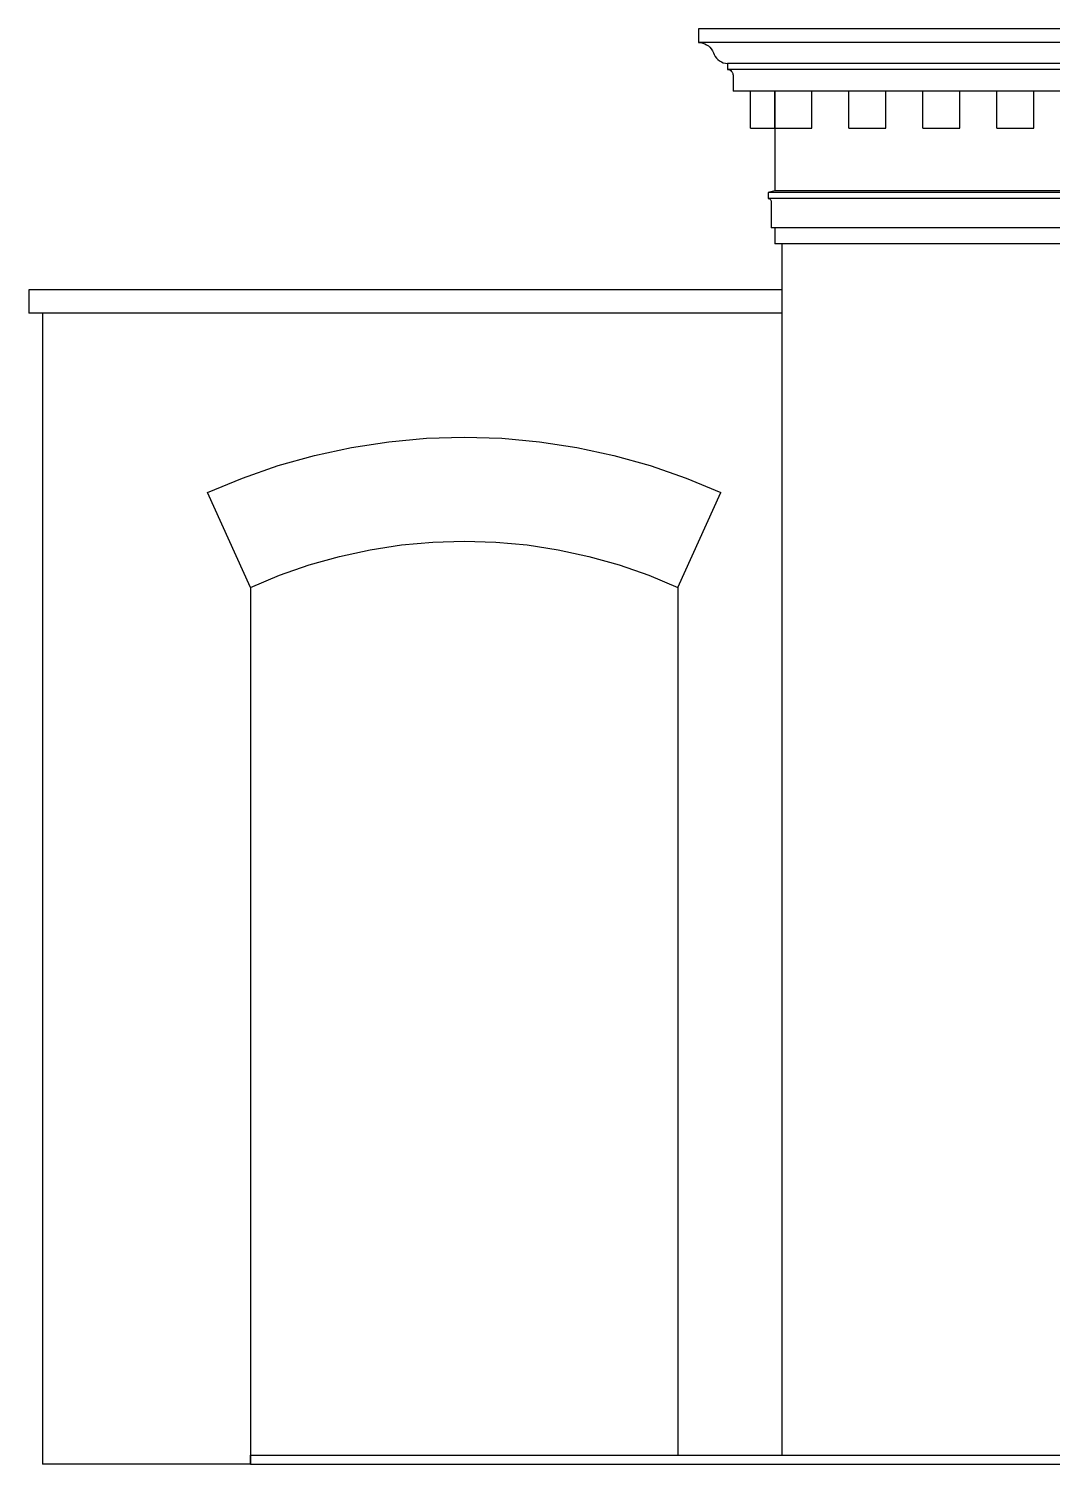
# Model space of a CAD drawing. Header units: millimetres. Extents: x -11840 to 12480, y -4119 to 5972.
# Drawn here: x -11840 to -9625, y -2919 to 186 of the extents above; entities that cross this region are included whole.
import ezdxf

# ---------------------------------------------------------------- set-up
doc = ezdxf.new("R2010")
doc.units = ezdxf.units.MM

msp = doc.modelspace()

# ---------------------------------------------------------------- linework, layer by layer
at = {"color": 250, "true_color": 0x333333}
for p, q in [((-10390.3, 185.7), (-10390.3, 155.9)), ((-4859.7, 185.7), (-10390.3, 185.7)), ((-10390.3, 185.7), (-10390.3, 155.9)), ((-4859.7, 185.7), (-10390.3, 185.7)), ((-10385.7, 155.6), (-10381.2, 154.7)), ((-10385.7, 155.6), (-10381.2, 154.7)), ((-10381.2, 154.7), (-10376.8, 153.2)), ((-10381.2, 154.7), (-10376.8, 153.2)), ((-10376.8, 153.2), (-10372.7, 151.1)), ((-10376.8, 153.2), (-10372.7, 151.1)), ((-10372.7, 151.1), (-10368.9, 148.5)), ((-10372.7, 151.1), (-10368.9, 148.5)), ((-10368.9, 148.5), (-10365.5, 145.5)), ((-10368.9, 148.5), (-10365.5, 145.5)), ((-10365.5, 145.5), (-10362.6, 142)), ((-10365.5, 145.5), (-10362.6, 142)), ((-10362.6, 142), (-10360.1, 138.1)), ((-10362.6, 142), (-10360.1, 138.1)), ((-10360.1, 138.1), (-10358.1, 133.9)), ((-10360.1, 138.1), (-10358.1, 133.9)), ((-10358.1, 133.9), (-10356.5, 129.7)), ((-10358.1, 133.9), (-10356.5, 129.7)), ((-10356.5, 129.7), (-10354.3, 125.7)), ((-10356.5, 129.7), (-10354.3, 125.7)), ((-10354.3, 125.7), (-10351.5, 122.1)), ((-10354.3, 125.7), (-10351.5, 122.1)), ((-10351.5, 122.1), (-10348.3, 118.8)), ((-10351.5, 122.1), (-10348.3, 118.8)), ((-10348.3, 118.8), (-10344.7, 116.1)), ((-10348.3, 118.8), (-10344.7, 116.1)), ((-10344.7, 116.1), (-10340.8, 113.9)), ((-10344.7, 116.1), (-10340.8, 113.9)), ((-10340.8, 113.9), (-10336.5, 112.2)), ((-10340.8, 113.9), (-10336.5, 112.2)), ((-10336.5, 112.2), (-10332.1, 111.2)), ((-10336.5, 112.2), (-10332.1, 111.2)), ((-10327.6, 110.7), (-10327.6, 97.8)), ((-10327.6, 110.7), (-10327.6, 97.8)), ((-10325.1, 97.4), (-10322.7, 96.5)), ((-10325.1, 97.4), (-10322.7, 96.5)), ((-10322.7, 96.5), (-10320.5, 95.2)), ((-10322.7, 96.5), (-10320.5, 95.2)), ((-10320.5, 95.2), (-10318.7, 93.5)), ((-10320.5, 95.2), (-10318.7, 93.5)), ((-10318.7, 93.5), (-10317.2, 91.4)), ((-10318.7, 93.5), (-10317.2, 91.4)), ((-10317.2, 91.4), (-10316.1, 89.1)), ((-10317.2, 91.4), (-10316.1, 89.1)), ((-10316.1, 89.1), (-10315.6, 86.6)), ((-10316.1, 89.1), (-10315.6, 86.6)), ((-10315.6, 86.6), (-10315.5, 85.7)), ((-10315.6, 86.6), (-10315.5, 85.7)), ((-10315.5, 85.7), (-10315.5, 50.6)), ((-10315.5, 85.7), (-10315.5, 50.6)), ((-4859.7, 50.6), (-10315.5, 50.6)), ((-4859.7, 50.6), (-10315.5, 50.6)), ((-10225.2, 50.6), (-10225.2, -164.7)), ((-10225.2, 50.6), (-10225.2, -164.7)), ((-10225.2, -164.7), (-10239.2, -168.5)), ((-10225.2, -164.7), (-10239.2, -168.5)), ((-10239.2, -168.5), (-10239.2, -181.5)), ((-10239.2, -168.5), (-10239.2, -181.5)), ((-10238, -181.6), (-10236.9, -181.9)), ((-10238, -181.6), (-10236.9, -181.9)), ((-10236.9, -181.9), (-10235.8, -182.5)), ((-10236.9, -181.9), (-10235.8, -182.5)), ((-10235.8, -182.5), (-10234.9, -183.2)), ((-10235.8, -182.5), (-10234.9, -183.2)), ((-10234.9, -183.2), (-10234.2, -184.1)), ((-10234.9, -183.2), (-10234.2, -184.1)), ((-10234.2, -184.1), (-10233.6, -185.2)), ((-10234.2, -184.1), (-10233.6, -185.2)), ((-10233.6, -185.2), (-10233.3, -186.3)), ((-10233.6, -185.2), (-10233.3, -186.3)), ((-10233.3, -186.3), (-10233.2, -187.5)), ((-10233.3, -186.3), (-10233.2, -187.5)), ((-10233.2, -187.5), (-10233.2, -244.7)), ((-10233.2, -187.5), (-10233.2, -244.7)), ((-10225.2, -244.7), (-10225.2, -279.7)), ((-10225.2, -244.7), (-10225.2, -279.7)), ((-5267.3, -279.7), (-10225.2, -279.7)), ((-5267.3, -279.7), (-10225.2, -279.7))]:
    msp.add_line(p, q, dxfattribs=at)
at = {"color": 251, "true_color": 0x666666}
for p, q in [((-10390.3, 155.9), (-10385.7, 155.6)), ((-4859.7, 155.9), (-10390.3, 155.9)), ((-10390.3, 155.9), (-10385.7, 155.6)), ((-4859.7, 155.9), (-10390.3, 155.9)), ((-10332.1, 111.2), (-10327.6, 110.7)), ((-10332.1, 111.2), (-10327.6, 110.7)), ((-4859.7, 110.7), (-10327.6, 110.7)), ((-4859.7, 110.7), (-10327.6, 110.7)), ((-10327.6, 97.8), (-10325.1, 97.4)), ((-4859.7, 97.8), (-10327.6, 97.8)), ((-10327.6, 97.8), (-10325.1, 97.4)), ((-4859.7, 97.8), (-10327.6, 97.8)), ((-5293.2, -168.5), (-10239.2, -168.5)), ((-5293.2, -168.5), (-10239.2, -168.5)), ((-10239.2, -181.5), (-10238, -181.6)), ((-5282.5, -181.5), (-10239.2, -181.5)), ((-5282.5, -181.5), (-10239.2, -181.5)), ((-10239.2, -181.5), (-10238, -181.6)), ((-5297.4, -164.7), (-10225.2, -164.7)), ((-5297.4, -164.7), (-10225.2, -164.7)), ((-5267.2, -244.7), (-10233.2, -244.7)), ((-5267.2, -244.7), (-10233.2, -244.7)), ((-11839.7, -379.3), (-11839.7, -429.3)), ((-10209.7, -379.3), (-11839.7, -379.3)), ((-10209.7, -379.3), (-11839.7, -379.3)), ((-11839.7, -379.3), (-11839.7, -429.3)), ((-10209.7, -429.3), (-11839.7, -429.3)), ((-10209.7, -429.3), (-11839.7, -429.3)), ((-10209.7, -429.3), (-11809.7, -429.3)), ((-10209.7, -429.3), (-11809.7, -429.3)), ((-11809.7, -429.3), (-11809.7, -2919.3)), ((-11809.7, -429.3), (-11809.7, -2919.3)), ((-11100.4, -941.2), (-11033.1, -930.8)), ((-11100.4, -941.2), (-11033.1, -930.8)), ((-11033.1, -930.8), (-10965.3, -924.6)), ((-11033.1, -930.8), (-10965.3, -924.6)), ((-10965.3, -924.6), (-10897.2, -922.6)), ((-10965.3, -924.6), (-10897.2, -922.6)), ((-10897.2, -922.6), (-10829.1, -924.6)), ((-10897.2, -922.6), (-10829.1, -924.6)), ((-10829.1, -924.6), (-10761.3, -930.8)), ((-10829.1, -924.6), (-10761.3, -930.8)), ((-10761.3, -930.8), (-10694, -941.2)), ((-10761.3, -930.8), (-10694, -941.2)), ((-11232.5, -974), (-11167, -955.6)), ((-11232.5, -974), (-11167, -955.6)), ((-11167, -955.6), (-11100.4, -941.2)), ((-11167, -955.6), (-11100.4, -941.2)), ((-10694, -941.2), (-10627.4, -955.6)), ((-10694, -941.2), (-10627.4, -955.6)), ((-10627.4, -955.6), (-10561.9, -974)), ((-10627.4, -955.6), (-10561.9, -974)), ((-11296.9, -996.3), (-11232.5, -974)), ((-11296.9, -996.3), (-11232.5, -974)), ((-10561.9, -974), (-10497.6, -996.3)), ((-10561.9, -974), (-10497.6, -996.3)), ((-11359.7, -1022.6), (-11296.9, -996.3)), ((-11359.7, -1022.6), (-11296.9, -996.3)), ((-11359.7, -1022.6), (-11359.7, -2919.3)), ((-11359.7, -1022.6), (-11359.7, -2919.3)), ((-10497.6, -996.3), (-10434.7, -1022.6)), ((-10497.6, -996.3), (-10434.7, -1022.6)), ((-10434.7, -1022.6), (-10434.7, -2899.3)), ((-10434.7, -1022.6), (-10434.7, -2899.3)), ((-11359.7, -2919.3), (-11809.7, -2919.3)), ((-11359.7, -2919.3), (-11809.7, -2919.3))]:
    msp.add_line(p, q, dxfattribs=at)
at = {"color": 253, "true_color": 0x999999}
for p, q in [((-10277.7, -29.4), (-10277.7, 50.6)), ((-10277.7, -29.4), (-10277.7, 50.6)), ((-10225.2, -29.4), (-10225.2, 50.6)), ((-10225.2, -29.4), (-10225.2, 50.6)), ((-10145.2, -29.4), (-10145.2, 50.6)), ((-10145.2, -29.4), (-10145.2, 50.6)), ((-10065, -29.4), (-10065, 50.6)), ((-10065, -29.4), (-10065, 50.6)), ((-9985, -29.4), (-9985, 50.6)), ((-9985, -29.4), (-9985, 50.6)), ((-9904.8, -29.4), (-9904.8, 50.6)), ((-9904.8, -29.4), (-9904.8, 50.6)), ((-9824.8, -29.4), (-9824.8, 50.6)), ((-9824.8, -29.4), (-9824.8, 50.6)), ((-9744.7, -29.4), (-9744.7, 50.6)), ((-9744.7, -29.4), (-9744.7, 50.6)), ((-9664.7, -29.4), (-9664.7, 50.6)), ((-9664.7, -29.4), (-9664.7, 50.6)), ((-10277.7, -29.4), (-10225.2, -29.4)), ((-10277.7, -29.4), (-10225.2, -29.4)), ((-10225.2, -29.4), (-10145.2, -29.4)), ((-10225.2, -29.4), (-10145.2, -29.4)), ((-10065, -29.4), (-9985, -29.4)), ((-10065, -29.4), (-9985, -29.4)), ((-9904.8, -29.4), (-9824.8, -29.4)), ((-9904.8, -29.4), (-9824.8, -29.4)), ((-9744.7, -29.4), (-9664.7, -29.4)), ((-9744.7, -29.4), (-9664.7, -29.4)), ((-11141.3, -719.9), (-11060.4, -707.5)), ((-11060.4, -707.5), (-10979, -700.1)), ((-10979, -700.1), (-10897.2, -697.6)), ((-10897.2, -697.6), (-10815.5, -700.1)), ((-10815.5, -700.1), (-10734, -707.5)), ((-10734, -707.5), (-10653.2, -719.9)), ((-11299.9, -759.3), (-11221.2, -737.2)), ((-11221.2, -737.2), (-11141.3, -719.9)), ((-10653.2, -719.9), (-10573.2, -737.2)), ((-10573.2, -737.2), (-10494.5, -759.3)), ((-11377.2, -786.2), (-11299.9, -759.3)), ((-10494.5, -759.3), (-10417.2, -786.2)), ((-11452.7, -817.7), (-11377.2, -786.2)), ((-10417.2, -786.2), (-10341.8, -817.7)), ((-11359.7, -1022.6), (-11452.7, -817.7)), ((-10434.7, -1022.6), (-10341.8, -817.7)), ((-11100.4, -941.2), (-11033.1, -930.8)), ((-11033.1, -930.8), (-10965.3, -924.6)), ((-10965.3, -924.6), (-10897.2, -922.6)), ((-10897.2, -922.6), (-10829.1, -924.6)), ((-10829.1, -924.6), (-10761.3, -930.8)), ((-10761.3, -930.8), (-10694, -941.2)), ((-11232.5, -974), (-11167, -955.6)), ((-11167, -955.6), (-11100.4, -941.2)), ((-10694, -941.2), (-10627.4, -955.6)), ((-10627.4, -955.6), (-10561.9, -974)), ((-11296.9, -996.3), (-11232.5, -974)), ((-10561.9, -974), (-10497.6, -996.3)), ((-11359.7, -1022.6), (-11296.9, -996.3)), ((-11359.7, -1022.6), (-11296.9, -996.3)), ((-10497.6, -996.3), (-10434.7, -1022.6)), ((-10497.6, -996.3), (-10434.7, -1022.6))]:
    msp.add_line(p, q, dxfattribs=at)
msp.add_line((-10209.7, -279.7), (-10209.7, -2899.3))
msp.add_line((-10209.7, -279.7), (-10209.7, -2899.3))
at = {"color": 253, "true_color": 0xb4b4b4}
for p, q in [((-11359.7, -2919.3), (-11359.7, -2899.3)), ((-11359.7, -2899.3), (-6799.7, -2899.3)), ((-11359.7, -2919.3), (-11359.7, -2899.3)), ((-11359.7, -2899.3), (-6799.7, -2899.3)), ((-11359.7, -2919.3), (-6799.7, -2919.3)), ((-11359.7, -2919.3), (-6799.7, -2919.3))]:
    msp.add_line(p, q, dxfattribs=at)

doc.saveas('drawing.dxf')
